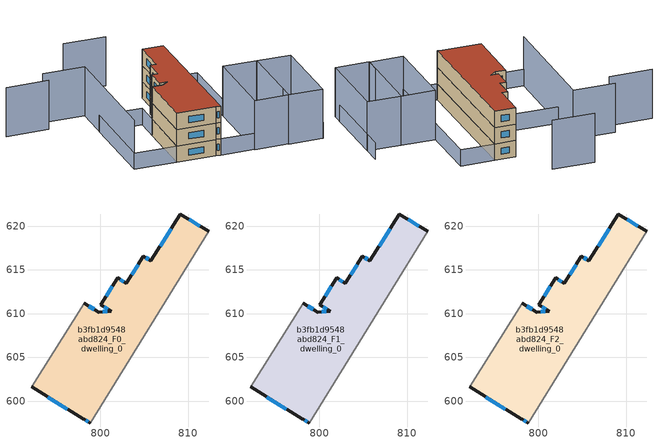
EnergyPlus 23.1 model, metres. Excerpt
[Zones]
b3fb1d9548abd824_F0_dwelling_0
 floor ground (EU_floor_Construction): 812.35,619.38 798.83,597.51 798.1,597.97 798.07,597.93 792.17,601.63 798.18,611.18 799.8,610.17 801.22,610.28 800.05,611.01 801.97,614.08 802.95,613.46 804.9,616.56 805.76,616.01 809.12,621.38 z0
 wall outside (EU_wall_Construction): 812.35,619.38 809.12,621.38 805.76,616.01 804.9,616.56 802.95,613.46 801.97,614.08 800.05,611.01 801.22,610.28 799.8,610.17 798.18,611.18 / 792.17,601.63 798.07,597.93 798.1,597.97 798.83,597.51 z0:3
 wall adiabatic (EU_wall_Construction): 798.83,597.51 812.35,619.38 / 798.18,611.18 792.17,601.63 z0:3
 window (EU_Window_Construction): 804.29,615.59 803.56,614.43 / 805.49,616.18 805.17,616.39 / 808.08,619.7 806.81,617.69 / 811.35,620 810.13,620.75 / 798.33,597.83 798.6,597.66 / 794.01,600.48 796.23,599.08 / 799.29,610.49 798.68,610.87 / 800.78,610.25 800.24,610.2 / 800.41,610.79 800.86,610.51 / 801.37,613.12 800.65,611.97 / 802.65,613.65 802.28,613.89 z0.93:2.07
b3fb1d9548abd824_F1_dwelling_0
 floor to b3fb1d9548abd824_F0_dwelling_0 (EU_floor_Construction): 812.35,619.38 798.83,597.51 798.1,597.97 798.07,597.93 792.17,601.63 798.18,611.18 799.8,610.17 801.22,610.28 800.05,611.01 801.97,614.08 802.95,613.46 804.9,616.56 805.76,616.01 809.12,621.38 z3
 wall outside (EU_wall_Construction): 812.35,619.38 809.12,621.38 805.76,616.01 804.9,616.56 802.95,613.46 801.97,614.08 800.05,611.01 801.22,610.28 799.8,610.17 798.18,611.18 / 792.17,601.63 798.07,597.93 798.1,597.97 798.83,597.51 z3:6
 wall adiabatic (EU_wall_Construction): 798.83,597.51 812.35,619.38 / 798.18,611.18 792.17,601.63 z3:6
 window (EU_Window_Construction): 804.29,615.59 803.56,614.43 / 805.49,616.18 805.17,616.39 / 808.08,619.7 806.81,617.69 / 811.35,620 810.13,620.75 / 798.33,597.83 798.6,597.66 / 794.01,600.48 796.23,599.08 / 799.29,610.49 798.68,610.87 / 800.78,610.25 800.24,610.2 / 800.41,610.79 800.86,610.51 / 801.37,613.12 800.65,611.97 / 802.65,613.65 802.28,613.89 z3.93:5.07
b3fb1d9548abd824_F2_dwelling_0
 floor to b3fb1d9548abd824_F1_dwelling_0 (EU_floor_Construction): 812.35,619.38 798.83,597.51 798.1,597.97 798.07,597.93 792.17,601.63 798.18,611.18 799.8,610.17 801.22,610.28 800.05,611.01 801.97,614.08 802.95,613.46 804.9,616.56 805.76,616.01 809.12,621.38 z6
 wall outside (EU_wall_Construction): 812.35,619.38 809.12,621.38 805.76,616.01 804.9,616.56 802.95,613.46 801.97,614.08 800.05,611.01 801.22,610.28 799.8,610.17 798.18,611.18 / 792.17,601.63 798.07,597.93 798.1,597.97 798.83,597.51 z6:9
 wall adiabatic (EU_wall_Construction): 798.83,597.51 812.35,619.38 / 798.18,611.18 792.17,601.63 z6:9
 window (EU_Window_Construction): 804.29,615.59 803.56,614.43 / 805.49,616.18 805.17,616.39 / 808.08,619.7 806.81,617.69 / 811.35,620 810.13,620.75 / 798.33,597.83 798.6,597.66 / 794.01,600.48 796.23,599.08 / 799.29,610.49 798.68,610.87 / 800.78,610.25 800.24,610.2 / 800.41,610.79 800.86,610.51 / 801.37,613.12 800.65,611.97 / 802.65,613.65 802.28,613.89 z6.93:8.07
 roof outside (EU_roof_Construction): 798.83,597.51 812.35,619.38 809.12,621.38 805.76,616.01 804.9,616.56 802.95,613.46 801.97,614.08 800.05,611.01 801.22,610.28 799.8,610.17 798.18,611.18 792.17,601.63 798.07,597.93 798.1,597.97 z9
shading: 814.28,587.73 823.84,603.18 / 798.8,597.46 812.36,619.39 / 812.36,619.39 817.54,616.18 / 817.54,616.18 803.99,594.26 / 803.99,594.26 798.8,597.46 / 800.66,615.12 792.17,601.62 / 792.17,601.62 785.71,605.68 / 785.71,605.68 794.2,619.18 / 794.2,619.18 800.66,615.12 z0:3; 791.52,628.94 797.86,624.94 / 797.86,624.94 785.7,605.67 / 809.49,629.25 803.05,633.23 / 783.44,630.57 789.92,626.56 / 809.12,590.97 816.76,603.32 / 816.76,603.32 821.94,600.11 / 821.94,600.11 814.3,587.76 / 814.3,587.76 809.12,590.97 / 803.95,594.21 811.59,606.55 / 811.59,606.55 816.77,603.35 / 816.77,603.35 809.14,591 / 809.14,591 803.95,594.21 z0:9
[Building]
EU S2 Campaign: North Axis=0; Terrain=City; Solar Distribution=FullExterior
[Site:Location]
Montreal-Trudeau.Intl.AP: Latitude=45.4667; Longitude=-73.75; Time Zone=-5; Elevation=36
[SizingPeriod:WeatherFileDays]
AnnualSizingPeriod: Begin Month=1; Begin Day of Month=1; End Month=12; End Day of Month=31; Day of Week for Start Day=Monday; Use Weather File Daylight Saving Period=No; Use Weather File Rain and Snow Indicators=No
[MATERIAL]
EU_InternalMass_Material: Roughness=MediumRough; Thickness=0.1; Conductivity=1; Density=1800; Specific Heat=900; Thermal Absorptance=0.9; Solar Absorptance=0.7; Visible Absorptance=0.7
[MATERIAL:NOMASS] Roughness=MediumRough; Thermal Absorptance=0.9; Solar Absorptance=0.7; Visible Absorptance=0.7
Name | Thermal Resistance
EU_wall_NoMass; EU_floor_NoMass | 1.36485
EU_roof_NoMass | 2.55992
[WINDOWMATERIAL:SIMPLEGLAZINGSYSTEM]
EU_Window_SimpleGlazing: UFactor=3.92339; Solar Heat Gain Coefficient=0.8; Visible Transmittance=0.8
[CONSTRUCTION]
EU_wall_Construction: EU_wall_NoMass
EU_roof_Construction: EU_roof_NoMass
EU_floor_Construction: EU_floor_NoMass
EU_Window_Construction: EU_Window_SimpleGlazing
EU_InternalMass_Construction: EU_InternalMass_Material
[ZONE] Type=1; Multiplier=1; Ceiling Height=autocalculate; Floor Area=autocalculate; Part of Total Floor Area=Yes
Name | Volume
b3fb1d9548abd824_F0_dwelling_0 | 468.738
b3fb1d9548abd824_F1_dwelling_0; b3fb1d9548abd824_F2_dwelling_0 | 468.737
[INTERNALMASS] Construction=EU_InternalMass_Construction; Surface Area=156.246
Name | Zone or ZoneList
b3fb1d9548abd824_F0_dwelling_0_EU_InternalMass | b3fb1d9548abd824_F0_dwelling_0
b3fb1d9548abd824_F1_dwelling_0_EU_InternalMass | b3fb1d9548abd824_F1_dwelling_0
b3fb1d9548abd824_F2_dwelling_0_EU_InternalMass | b3fb1d9548abd824_F2_dwelling_0
[OTHEREQUIPMENT] Fuel Type=Electricity; Design Level Calculation Method=Watts/Area; Power per Zone Floor Area=1; Fraction Latent=0; Fraction Radiant=0; Fraction Lost=0; Carbon Dioxide Generation Rate=0; EndUse Subcategory=EU_Step8_InternalGains
Name | Zone or ZoneList or Space or SpaceList | Schedule
EU_Step8_InternalGain_b3fb1d9548abd824_F0_dwelling_0_f000 | b3fb1d9548abd824_F0_dwelling_0 | EU_Step8_GainSchedule_b3fb1d9548abd824_F0_dwelling_0_f000
EU_Step8_InternalGain_b3fb1d9548abd824_F1_dwelling_0_f000 | b3fb1d9548abd824_F1_dwelling_0 | EU_Step8_GainSchedule_b3fb1d9548abd824_F1_dwelling_0_f000
EU_Step8_InternalGain_b3fb1d9548abd824_F2_dwelling_0_f000 | b3fb1d9548abd824_F2_dwelling_0 | EU_Step8_GainSchedule_b3fb1d9548abd824_F2_dwelling_0_f000
[ZONEVENTILATION:DESIGNFLOWRATE] Schedule=EU_AlwaysOn; Design Flow Rate Calculation Method=AirChanges/Hour; Air Changes per Hour=0.860309; Ventilation Type=Natural; Fan Pressure Rise=0; Fan Total Efficiency=1; Constant Term Coefficient=1; Temperature Term Coefficient=0; Velocity Term Coefficient=0; Velocity Squared Term Coefficient=0; Minimum Indoor Temperature=-100; Maximum Indoor Temperature=100; Delta Temperature=-100; Minimum Outdoor Temperature=-100; Maximum Outdoor Temperature=100; Maximum Wind Speed=40
Name | Zone or ZoneList or Space or SpaceList
EU_ConstantAir_b3fb1d9548abd824_F0_dwelling_0 | b3fb1d9548abd824_F0_dwelling_0
EU_ConstantAir_b3fb1d9548abd824_F1_dwelling_0 | b3fb1d9548abd824_F1_dwelling_0
EU_ConstantAir_b3fb1d9548abd824_F2_dwelling_0 | b3fb1d9548abd824_F2_dwelling_0
[HVACTEMPLATE:THERMOSTAT] Constant Heating Setpoint=20; Constant Cooling Setpoint=50
EU_HeatOnly_b3fb1d9548abd824_F0_dwelling_0; EU_HeatOnly_b3fb1d9548abd824_F1_dwelling_0; EU_HeatOnly_b3fb1d9548abd824_F2_dwelling_0
[HVACTEMPLATE:ZONE:IDEALLOADSAIRSYSTEM] System Availability Schedule=EU_AlwaysOn; Maximum Heating Supply Air Temperature=50; Minimum Cooling Supply Air Temperature=13; Maximum Heating Supply Air Humidity Ratio=0.0156; Minimum Cooling Supply Air Humidity Ratio=0.0077; Heating Limit=NoLimit; Cooling Limit=NoLimit; Heating Availability Schedule=EU_AlwaysOn; Cooling Availability Schedule=EU_CoolingOff; Dehumidification Control Type=ConstantSensibleHeatRatio; Cooling Sensible Heat Ratio=0.7; Dehumidification Setpoint=60; Humidification Control Type=None; Humidification Setpoint=30; Outdoor Air Method=None; Outdoor Air Flow Rate per Person=0.00944; Outdoor Air Flow Rate per Zone Floor Area=0; Outdoor Air Flow Rate per Zone=0; Demand Controlled Ventilation Type=None; Outdoor Air Economizer Type=NoEconomizer; Heat Recovery Type=None; Sensible Heat Recovery Effectiveness=0.7; Latent Heat Recovery Effectiveness=0.65
Name | Template Thermostat
b3fb1d9548abd824_F0_dwelling_0 | EU_HeatOnly_b3fb1d9548abd824_F0_dwelling_0
b3fb1d9548abd824_F1_dwelling_0 | EU_HeatOnly_b3fb1d9548abd824_F1_dwelling_0
b3fb1d9548abd824_F2_dwelling_0 | EU_HeatOnly_b3fb1d9548abd824_F2_dwelling_0
[SIZING:ZONE] Zone Cooling Design Supply Air Temperature Input Method=SupplyAirTemperature; Zone Cooling Design Supply Air Temperature=13; Zone Heating Design Supply Air Temperature Input Method=SupplyAirTemperature; Zone Heating Design Supply Air Temperature=50; Zone Cooling Design Supply Air Humidity Ratio=0.008; Zone Heating Design Supply Air Humidity Ratio=0.008; Cooling Design Air Flow Method=DesignDay; Cooling Design Air Flow Rate=0; Cooling Minimum Air Flow per Zone Floor Area=0.000762; Cooling Minimum Air Flow=0; Cooling Minimum Air Flow Fraction=0.2; Heating Design Air Flow Method=DesignDay; Heating Design Air Flow Rate=0; Heating Maximum Air Flow per Zone Floor Area=0.002032; Heating Maximum Air Flow=0.141576; Heating Maximum Air Flow Fraction=0.3; Account for Dedicated Outdoor Air System=No; Dedicated Outdoor Air System Control Strategy=NeutralSupplyAir; Dedicated Outdoor Air Low Setpoint Temperature for Design=autosize; Dedicated Outdoor Air High Setpoint Temperature for Design=autosize; Zone Load Sizing Method=Sensible Load Only No Latent Load; Zone Latent Cooling Design Supply Air Humidity Ratio Input Method=HumidityRatioDifference; Zone Cooling Design Supply Air Humidity Ratio Difference=0.005; Zone Latent Heating Design Supply Air Humidity Ratio Input Method=HumidityRatioDifference; Zone Humidification Design Supply Air Humidity Ratio Difference=0.005
b3fb1d9548abd824_F0_dwelling_0; b3fb1d9548abd824_F1_dwelling_0; b3fb1d9548abd824_F2_dwelling_0
[SCHEDULE:CONSTANT]
Name | Hourly Value
EU_AlwaysOn | 1
EU_CoolingOff | 0
[SCHEDULE:FILE] Column Number=1; Rows to Skip at Top=0; Number of Hours of Data=8760; Column Separator=Comma; Interpolate to Timestep=No; Minutes per Item=60; Adjust Schedule for Daylight Savings=Yes
Name | File
EU_Step8_GainSchedule_b3fb1d9548abd824_F0_dwelling_0_f000 | ../../schedules/b3fb1d9548abd824/b3fb1d9548abd824_F0_dwelling_0_f000_gain.csv
EU_Step8_GainSchedule_b3fb1d9548abd824_F1_dwelling_0_f000 | ../../schedules/b3fb1d9548abd824/b3fb1d9548abd824_F1_dwelling_0_f000_gain.csv
EU_Step8_GainSchedule_b3fb1d9548abd824_F2_dwelling_0_f000 | ../../schedules/b3fb1d9548abd824/b3fb1d9548abd824_F2_dwelling_0_f000_gain.csv
